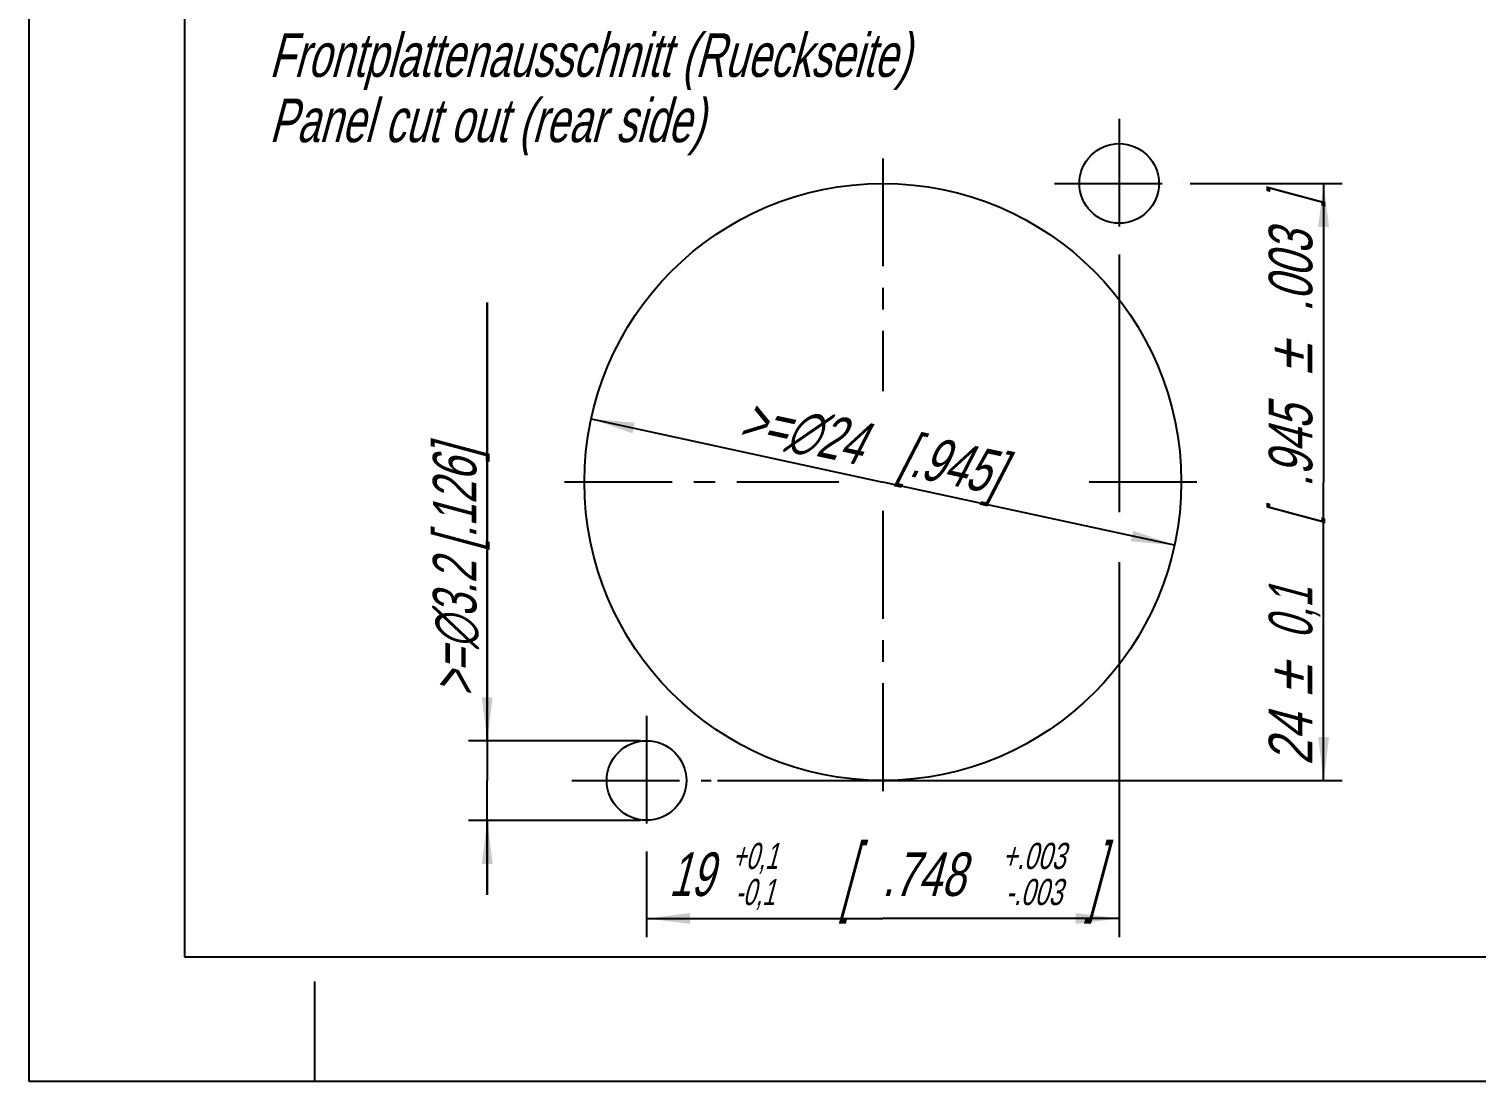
# Model space of a CAD drawing. Header units: millimetres. Extents: x 0 to 420, y 0 to 297.
# Drawn here: x 0 to 116.4, y 0 to 84.6 of the extents above; entities that cross this region are included whole.
import ezdxf
from ezdxf.enums import TextEntityAlignment as Align

# ---------------------------------------------------------------- set-up
doc = ezdxf.new("R2010")
doc.units = ezdxf.units.MM
doc.header["$LTSCALE"] = 23.1
doc.linetypes.add('CENTER', pattern=[0.6, 0.375, -0.075, 0.075, -0.075])
doc.layers.get('0').update_dxf_attribs({"linetype": 'CONTINUOUS'})
doc.layers.add('DEFAULT_1', color=7, linetype='CENTER')
doc.layers.add('ZEICHNUNGSBEMASSUNGEN', color=7, linetype='CONTINUOUS')
doc.styles.get("Standard").update_dxf_attribs({"font": 'txt', "width": 0.7})
doc.styles.add('TEXTSTYLE_3', font='gdt', dxfattribs={"width": 0.7})
doc.styles.add('TEXTSTYLE_4', font='txt', dxfattribs={"width": 0.6})
doc.dimstyles.new('DIMSTYLE_1', dxfattribs={"dimtxt": 3.5, "dimasz": 3.5, "dimexe": 0.18, "dimexo": 0.0625, "dimgap": 0.09, "dimtad": 1, "dimdec": 4, "dimlfac": 0.5, "dimdsep": 46, "dimtxsty": 'STANDARD', "dimblk": '_FILLED', "dimblk1": '_FILLED', "dimblk2": '_FILLED', "dimcen": 0.09, "dimclrt": 5, "dimadec": 0, "dimazin": 0, "dimtp": 0.1, "dimtm": 0.1, "dimtfac": 1, "dimtdec": 4, "dimtofl": 0, "dimtmove": 0, "dimatfit": 3, "dimldrblk": '_FILLED', "dimfxl": 1, "dimtolj": 1, "dimarcsym": 0})
doc.dimstyles.new('DIMSTYLE_2', dxfattribs={"dimtxt": 3.5, "dimasz": 3.5, "dimexe": 0.18, "dimexo": 0.0625, "dimgap": 0.09, "dimtad": 1, "dimdec": 4, "dimlfac": 0.5, "dimdsep": 46, "dimtxsty": 'STANDARD', "dimblk": '_FILLED', "dimblk1": '_FILLED', "dimblk2": '_FILLED', "dimcen": 0.09, "dimclrt": 5, "dimadec": 0, "dimazin": 0, "dimtp": 0.2, "dimtm": 0.2, "dimtfac": 1, "dimtdec": 4, "dimtofl": 0, "dimtmove": 0, "dimatfit": 3, "dimldrblk": '_FILLED', "dimfxl": 1, "dimtolj": 1, "dimarcsym": 0})
doc.dimstyles.new('DIMSTYLE_3', dxfattribs={"dimtxt": 3.5, "dimasz": 3.5, "dimexe": 0.18, "dimexo": 0.0625, "dimgap": 0.09, "dimtad": 1, "dimdec": 4, "dimlfac": 0.5, "dimdsep": 46, "dimtxsty": 'STANDARD', "dimblk": '_FILLED', "dimblk1": '_FILLED', "dimblk2": '_FILLED', "dimcen": 0.09, "dimclrt": 5, "dimadec": 0, "dimazin": 0, "dimtol": 1, "dimtp": 0.1, "dimtm": 0.1, "dimtfac": 1, "dimtdec": 4, "dimtofl": 0, "dimtmove": 0, "dimatfit": 3, "dimldrblk": '_FILLED', "dimfxl": 1, "dimtolj": 1, "dimarcsym": 0})
doc.dimstyles.new('DIMSTYLE_4', dxfattribs={"dimtxt": 3.5, "dimasz": 3.5, "dimexe": 0.18, "dimexo": 0.0625, "dimgap": 0.09, "dimtad": 1, "dimdec": 4, "dimlfac": 0.5, "dimdsep": 46, "dimtxsty": 'STANDARD', "dimblk": '_FILLED', "dimblk1": '_FILLED', "dimblk2": '_FILLED', "dimcen": 0.09, "dimclrt": 5, "dimadec": 0, "dimazin": 0, "dimtol": 1, "dimtp": 0.1, "dimtm": 0.1, "dimtfac": 0.6, "dimtdec": 4, "dimtofl": 0, "dimtmove": 0, "dimatfit": 3, "dimldrblk": '_FILLED', "dimfxl": 1, "dimtolj": 1, "dimarcsym": 0})

# ---------------------------------------------------------------- blocks, each defined once
blk = doc.blocks.new('_FILLED')
at = {"color": 0, "linetype": 'BYBLOCK'}
blk.add_solid([(0, 0), (-1, 0.125), (-1, -0.125)], dxfattribs=at)
blk = doc.blocks.new('*D0')
at = {"layer": 'ZEICHNUNGSBEMASSUNGEN', "color": 2, "linetype": 'CONTINUOUS'}
for p, q in [((36.85, 27.36), (36.85, 62.59)), ((36.85, 62.59), (36.85, 24.16)), ((49.16, 27.36), (35.35, 27.36)), ((36.85, 14.96), (36.85, 24.16)), ((49.16, 20.96), (35.35, 20.96)), ((36.85, 20.96), (36.85, 14.96))]:
    blk.add_line(p, q, dxfattribs=at)
at = {"layer": 'ZEICHNUNGSBEMASSUNGEN', "color": 2, "linetype": 'CONTINUOUS', "xscale": 3.5, "yscale": 3.5, "zscale": 3.5}
for p, rotation in [((36.85, 27.36), 270), ((36.85, 20.96), 90)]:
    blk.add_blockref('_FILLED', p, dxfattribs=dict(at, rotation=rotation))
at = {"layer": 'ZEICHNUNGSBEMASSUNGEN', "color": 5, "linetype": 'CONTINUOUS', "insert": (32.48, 30.92), "char_height": 3.5, "width": 31.6667, "attachment_point": 1, "rotation": 90, "line_spacing_factor": 0.9}
blk.add_mtext('\\Q15.0;>=\\Fgdt;{\\Fgdt;n}\\Ftxt;3.2 [.126]', dxfattribs=at)
blk = doc.blocks.new('*D1')
at = {"layer": 'ZEICHNUNGSBEMASSUNGEN', "color": 2, "linetype": 'CONTINUOUS'}
for p in [(45.2, 53.24), (92.11, 43.08)]:
    blk.add_line(p, (68.66, 48.16), dxfattribs=at)
at = {"layer": 'ZEICHNUNGSBEMASSUNGEN', "color": 2, "linetype": 'CONTINUOUS', "xscale": 3.5, "yscale": 3.5, "zscale": 3.5}
for p, rotation in [((45.2, 53.24), 167.7810266936), ((92.11, 43.08), 347.7810266936)]:
    blk.add_blockref('_FILLED', p, dxfattribs=dict(at, rotation=rotation))
at = {"layer": 'ZEICHNUNGSBEMASSUNGEN', "color": 5, "linetype": 'CONTINUOUS', "insert": (68.12, 52.79), "char_height": 3.5, "width": 31.1667, "attachment_point": 2, "rotation": 347.781, "line_spacing_factor": 0.9}
blk.add_mtext('\\Q15.0;>=\\Fgdt;{\\Fgdt;n}\\Ftxt;24{\\Ftxt.shx;\\W1.000000;\\H3.500000; }[.945]', dxfattribs=at)
blk = doc.blocks.new('*D2')
at = {"layer": 'ZEICHNUNGSBEMASSUNGEN', "color": 2, "linetype": 'CONTINUOUS'}
for p, q in [((93.36, 72.16), (105.6, 72.16)), ((104.1, 72.16), (104.1, 48.16)), ((104.1, 24.16), (104.1, 48.16)), ((55.36, 24.16), (105.6, 24.16))]:
    blk.add_line(p, q, dxfattribs=at)
at = {"layer": 'ZEICHNUNGSBEMASSUNGEN', "color": 2, "linetype": 'CONTINUOUS', "xscale": 3.5, "yscale": 3.5, "zscale": 3.5}
for p, rotation in [((104.1, 72.16), 90), ((104.1, 24.16), 270)]:
    blk.add_blockref('_FILLED', p, dxfattribs=dict(at, rotation=rotation))
at = {"layer": 'ZEICHNUNGSBEMASSUNGEN', "color": 5, "linetype": 'CONTINUOUS', "oblique": 15}
for s, width, p in [(']', 0.428571, (103.19, 70.83)), ('.003', 0.714286, (103.19, 65.08)), ('.945', 0.714286, (103.19, 51)), ('[', 0.428571, (103.19, 45.25)), ('0,1', 0.642857, (103.19, 37.62)), ('24', 0.785714, (103.19, 27.42))]:
    blk.add_text(s, height=3.5, rotation=90, dxfattribs=dict(at, width=width)).set_placement(p, align=Align.CENTER)
at = {"layer": 'ZEICHNUNGSBEMASSUNGEN', "color": 5, "linetype": 'CONTINUOUS', "style": 'TEXTSTYLE_3', "oblique": 15}
for p in [(103.19, 58.04), (103.19, 32.21)]:
    blk.add_text('`', height=3.5, rotation=90, dxfattribs=at).set_placement(p, align=Align.CENTER)
blk = doc.blocks.new('*D3')
at = {"layer": 'ZEICHNUNGSBEMASSUNGEN', "color": 2, "linetype": 'CONTINUOUS'}
for p, q in [((87.66, 66.46), (87.66, 45.73)), ((87.66, 41.71), (87.66, 11.57)), ((49.66, 18.46), (49.66, 11.57)), ((49.66, 13.07), (68.66, 13.07)), ((87.66, 13.07), (68.66, 13.07))]:
    blk.add_line(p, q, dxfattribs=at)
at = {"layer": 'ZEICHNUNGSBEMASSUNGEN', "color": 2, "linetype": 'CONTINUOUS', "xscale": 3.5, "yscale": 3.5, "zscale": 3.5, "rotation": 180}
blk.add_blockref('_FILLED', (49.66, 13.07), dxfattribs=at)
at = {"layer": 'ZEICHNUNGSBEMASSUNGEN', "color": 2, "linetype": 'CONTINUOUS', "xscale": 3.5, "yscale": 3.5, "zscale": 3.5}
blk.add_blockref('_FILLED', (87.66, 13.07), dxfattribs=at)
at = {"layer": 'ZEICHNUNGSBEMASSUNGEN', "color": 5, "linetype": 'CONTINUOUS', "style": 'TEXTSTYLE_4', "oblique": 15}
for s, width, p in [('+0,1', 0.660714, (58.37, 17.05)), ('+.003', 0.714286, (80.79, 17.05)), ('-0,1', 0.660714, (58.37, 14.15)), ('-.003', 0.714286, (80.79, 14.15))]:
    blk.add_text(s, height=2.1, dxfattribs=dict(at, width=width)).set_placement(p, align=Align.CENTER)
at = {"layer": 'ZEICHNUNGSBEMASSUNGEN', "color": 5, "linetype": 'CONTINUOUS', "oblique": 15}
for s, height, width, p in [('[', 5, 0.428571, (65.71, 14.15)), (']', 5, 0.428571, (85.61, 14.15)), ('19', 3.5, 0.678571, (53.22, 14.88)), ('.748', 3.5, 0.732143, (71.91, 14.88))]:
    blk.add_text(s, height=height, dxfattribs=dict(at, width=width)).set_placement(p, align=Align.CENTER)

msp = doc.modelspace()

# ---------------------------------------------------------------- linework, layer by layer
at = {"color": 7, "linetype": 'CONTINUOUS'}
for p, q in [((0, 297), (0, 0)), ((12.5, 287), (12.5, 10)), ((12.5, 10), (410, 10)), ((23, 0), (23, 8)), ((0, 0), (420, 0))]:
    msp.add_line(p, q, dxfattribs=at)
for centre, radius in [((87.65851, 72.16338), 3.2), ((68.65851, 48.16338), 24), ((49.65851, 24.16338), 3.2)]:
    msp.add_circle(centre, radius, dxfattribs=at)
at = {"layer": 'DEFAULT_1', "color": 2, "linetype": 'CENTER'}
for p, q in [((87.65851, 77.36338), (87.65851, 66.96338)), ((68.65851, 74.16338), (68.65851, 55.45918)), ((82.45851, 72.16338), (92.85851, 72.16338)), ((43.05851, 48.16338), (65.10771, 48.16338)), ((85.24543, 48.16338), (94.25851, 48.16338)), ((68.65851, 45.83602), (68.65851, 22.16338)), ((49.65851, 29.36338), (49.65851, 18.96338)), ((43.65851, 24.16338), (54.85851, 24.16338))]:
    msp.add_line(p, q, dxfattribs=at)

# ---------------------------------------------------------------- texts
at = {"color": 5, "linetype": 'CONTINUOUS', "insert": (19.30661, 84.23475), "char_height": 3.5, "width": 80.1666667, "attachment_point": 1, "line_spacing_factor": 0.9}
msp.add_mtext('\\Q15.0;Frontplattenausschnitt (Rueckseite)\\PPanel cut out (rear side)', dxfattribs=at)

# ---------------------------------------------------------------- dimensions: what is measured, and where the dimension line sits
at = {"layer": 'ZEICHNUNGSBEMASSUNGEN', "color": 2, "linetype": 'CONTINUOUS'}
for base, p1, p2, angle, text, dimstyle, picture, middle in [((104.10024, 72.16338), (55.35851, 24.16338), (93.35851, 72.16338), 90, '<> ', 'DIMSTYLE_3', '*D2', (102.73259, 46.5605)), ((36.8543, 20.96338), (49.15851, 27.36338), (49.15851, 20.96338), 270, '>=%%c3.2 [.126]', 'DIMSTYLE_1', '*D0', (34.2293, 46.75194))]:
    dim = msp.add_linear_dim(base=base, p1=p1, p2=p2, angle=angle, text=text, dimstyle=dimstyle, dxfattribs=at)
    dim.commit()
    dim.dimension.update_dxf_attribs({"geometry": picture, "text_midpoint": middle, "dimtype": 160})
dim = msp.add_linear_dim(base=(87.65851, 13.06582), p1=(49.65851, 18.46338), p2=(87.65851, 66.46338), dimstyle='DIMSTYLE_4', dxfattribs=at)
dim.commit()
dim.dimension.update_dxf_attribs({"geometry": '*D3', "text_midpoint": (67.03788, 16.65225), "dimtype": 160})
dim = msp.add_diameter_dim_2p(p1=(45.20221, 53.24294), p2=(92.11481, 43.08381), text='>=<>', dimstyle='DIMSTYLE_2', dxfattribs=at)
dim.commit()
dim.dimension.update_dxf_attribs({"geometry": '*D1', "text_midpoint": (66.33631, 50.00286), "dimtype": 163})

doc.saveas('drawing.dxf')
